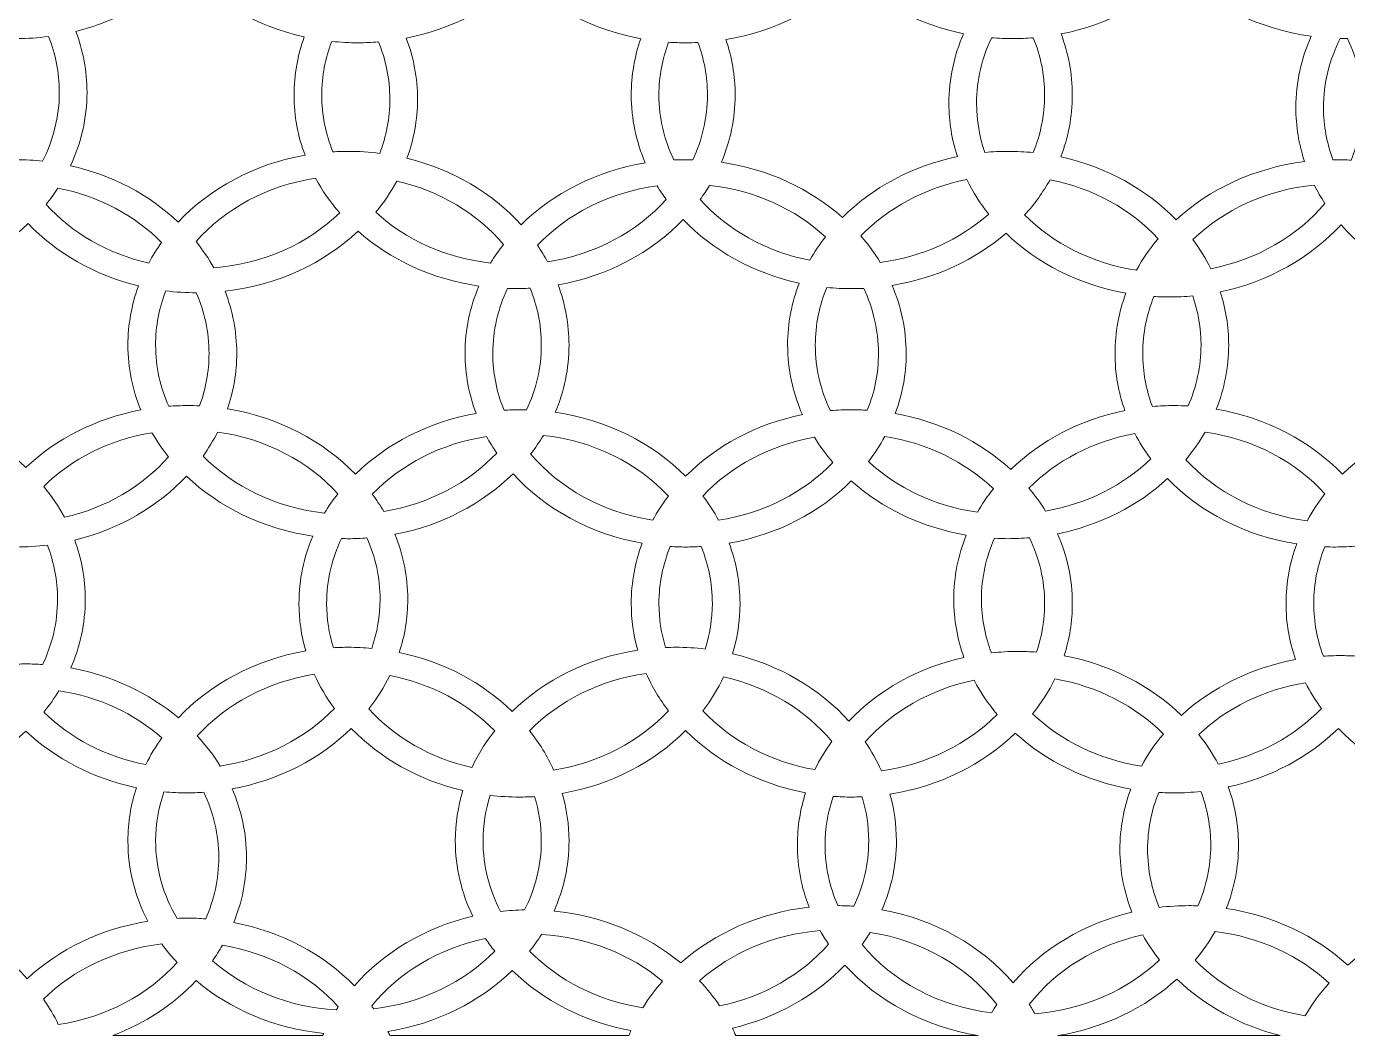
# Model space of a CAD drawing. Header units: millimetres. Extents: x -1200 to 1200, y -590 to 590.
# Drawn here: x -617 to 82, y -590 to -56 of the extents above; entities that cross this region are included whole.
import ezdxf

# ---------------------------------------------------------------- set-up
doc = ezdxf.new("R2010")
doc.units = ezdxf.units.MM
doc.header["$MEASUREMENT"] = 0
doc.layers.add('Layer 1', color=7, linetype='Continuous')

msp = doc.modelspace()

# ---------------------------------------------------------------- linework, layer by layer
at = {"layer": 'Layer 1', "color": 250, "lineweight": 20}
for points, knots in [([(-475.3158, -92.3153), (-475.3158, -81.6102), (-473.4277, -71.2805), (-469.9307, -61.5686), (-495.1711, -55.9564), (-517.1797, -43.0909), (-532.8924, -25.6671), (-547.799, -41.2946), (-567.8955, -52.9854), (-590.8183, -58.659), (-586.9826, -68.7877), (-584.9008, -79.609), (-584.9008, -90.8445), (-584.9008, -104.5916), (-588.018, -117.7173), (-593.6537, -129.714), (-571.4444, -134.6803), (-551.7469, -145.2626), (-536.6465, -159.624), (-519.8664, -141.7317), (-496.3331, -128.8901), (-469.5254, -124.1547), (-473.2786, -114.125), (-475.3158, -103.4237), (-475.3158, -92.3153)], [0, 0, 0, 0, 0.125, 0.125, 0.125, 0.25, 0.25, 0.25, 0.375, 0.375, 0.375, 0.5, 0.5, 0.5, 0.625, 0.625, 0.625, 0.75, 0.75, 0.75, 0.875, 0.875, 0.875, 1, 1, 1, 1]), ([(-69.3843, -60.0228), (-65.5225, -70.1826), (-63.4233, -81.0405), (-63.4233, -92.3153), (-63.4233, -103.7735), (-65.5921, -114.7992), (-69.575, -125.1011), (-45.4035, -130.3233), (-24.1527, -142.1874), (-8.4938, -158.3474), (9.2146, -142.0615), (32.9497, -130.867), (59.51, -127.5699), (56.482, -118.4742), (54.8521, -108.8657), (54.8521, -98.9307), (54.8521, -85.6398), (57.7596, -72.9241), (63.0466, -61.2537), (35.3381, -57.4575), (10.8049, -45.0533), (-6.8731, -27.2711), (-22.9586, -43.4523), (-44.72, -55.1811), (-69.3843, -60.0228)], [0, 0, 0, 0, 0.125, 0.125, 0.125, 0.25, 0.25, 0.25, 0.375, 0.375, 0.375, 0.5, 0.5, 0.5, 0.625, 0.625, 0.625, 0.75, 0.75, 0.75, 0.875, 0.875, 0.875, 1, 1, 1, 1]), ([(-296.869, -92.3153), (-296.869, -81.9677), (-295.1025, -71.9726), (-291.8267, -62.5454), (-316.5211, -58.0335), (-338.3961, -46.6346), (-354.7154, -30.7562), (-370.6658, -46.2736), (-391.9229, -57.5104), (-415.9321, -62.2228), (-412.0693, -72.3843), (-409.9721, -83.2435), (-409.9721, -94.5204), (-409.9721, -105.4317), (-411.9402, -115.95), (-415.5667, -125.8257), (-391.4284, -131.676), (-370.3871, -144.1903), (-355.1843, -160.9527), (-338.292, -144.317), (-315.3386, -132.5195), (-289.4207, -128.2846), (-294.2303, -117.0832), (-296.869, -104.9627), (-296.869, -92.3153)], [0, 0, 0, 0, 0.125, 0.125, 0.125, 0.25, 0.25, 0.25, 0.375, 0.375, 0.375, 0.5, 0.5, 0.5, 0.625, 0.625, 0.625, 0.75, 0.75, 0.75, 0.875, 0.875, 0.875, 1, 1, 1, 1]), ([(-185.0745, -157.1138), (-169.3318, -141.3797), (-148.2059, -129.8898), (-124.2657, -124.9048), (-127.1962, -115.9457), (-128.767, -106.4924), (-128.767, -96.7256), (-128.767, -83.7483), (-125.9891, -71.3227), (-120.9384, -59.879), (-144.0929, -55.1986), (-164.6508, -44.4375), (-180.3075, -29.6332), (-197.2674, -46.6222), (-220.496, -58.6783), (-246.7707, -62.9626), (-243.588, -72.2678), (-241.87, -82.12), (-241.87, -92.3153), (-241.87, -104.824), (-244.4517, -116.8187), (-249.1612, -127.9172), (-224.3052, -131.4989), (-202.0529, -142.0146), (-185.0745, -157.1138)], [0, 0, 0, 0, 0.125, 0.125, 0.125, 0.25, 0.25, 0.25, 0.375, 0.375, 0.375, 0.5, 0.5, 0.5, 0.625, 0.625, 0.625, 0.75, 0.75, 0.75, 0.875, 0.875, 0.875, 1, 1, 1, 1]), ([(-628.7599, -94.5204), (-628.7599, -83.2388), (-626.3583, -72.4368), (-621.9907, -62.4788), (-616.3084, -62.4617), (-610.7206, -62.0815), (-605.2536, -61.3698), (-601.5689, -70.6076), (-599.5587, -80.5255), (-599.5587, -90.8445), (-599.5587, -103.8145), (-602.7314, -116.1518), (-608.4212, -127.2986), (-612.8744, -126.828), (-617.4008, -126.5753), (-621.9907, -126.5617), (-626.3588, -116.6049), (-628.7599, -105.8016), (-628.7599, -94.5204)], [0, 0, 0, 0, 0.16666667, 0.16666667, 0.16666667, 0.33333333, 0.33333333, 0.33333333, 0.5, 0.5, 0.5, 0.66666667, 0.66666667, 0.66666667, 0.83333333, 0.83333333, 0.83333333, 1, 1, 1, 1]), ([(-84.1884, -122.8043), (-80.241, -113.2797), (-78.0812, -103.0128), (-78.0812, -92.3153), (-78.0812, -81.7006), (-80.2085, -71.5088), (-84.0973, -62.0465), (-87.6238, -62.3307), (-91.1932, -62.4788), (-94.8018, -62.4788), (-98.6161, -62.4788), (-102.3872, -62.3115), (-106.1093, -61.9944), (-111.2592, -72.6838), (-114.1091, -84.422), (-114.1091, -96.7256), (-114.1091, -105.7615), (-112.5673, -114.4886), (-109.7108, -122.7232), (-105.6599, -122.346), (-101.549, -122.151), (-97.388, -122.151), (-92.9262, -122.151), (-88.5214, -122.3724), (-84.1884, -122.8043)], [0, 0, 0, 0, 0.125, 0.125, 0.125, 0.25, 0.25, 0.25, 0.375, 0.375, 0.375, 0.5, 0.5, 0.5, 0.625, 0.625, 0.625, 0.75, 0.75, 0.75, 0.875, 0.875, 0.875, 1, 1, 1, 1]), ([(69.51, -98.9307), (69.51, -85.9517), (72.6827, -73.6025), (78.3806, -62.4493), (79.2707, -62.4672), (80.1635, -62.4788), (81.0588, -62.4788), (81.4546, -62.4788), (81.8479, -62.469), (82.2423, -62.4651), (87.25, -73.0277), (90.0208, -84.6021), (90.0208, -96.7256), (90.0208, -107.2745), (87.9216, -117.405), (84.0783, -126.8177), (81.371, -126.6509), (78.6407, -126.5612), (75.8864, -126.5612), (75.423, -126.5612), (74.9601, -126.5638), (74.4982, -126.5685), (71.265, -117.8564), (69.51, -108.5691), (69.51, -98.9307)], [0, 0, 0, 0, 0.125, 0.125, 0.125, 0.25, 0.25, 0.25, 0.375, 0.375, 0.375, 0.5, 0.5, 0.5, 0.625, 0.625, 0.625, 0.75, 0.75, 0.75, 0.875, 0.875, 0.875, 1, 1, 1, 1]), ([(-460.6578, -92.3153), (-460.6578, -82.4059), (-458.8068, -72.8656), (-455.3974, -63.9423), (-450.7906, -64.4309), (-446.1031, -64.6839), (-441.3505, -64.6839), (-437.743, -64.6839), (-434.175, -64.5328), (-430.65, -64.2478), (-426.7592, -73.7117), (-424.63, -83.9036), (-424.63, -94.5204), (-424.63, -104.5373), (-426.5205, -114.1779), (-430.0015, -123.1849), (-435.4006, -122.5064), (-440.9157, -122.151), (-446.5229, -122.151), (-449.2767, -122.151), (-452.0091, -122.2363), (-454.7163, -122.4023), (-458.5586, -112.9909), (-460.6578, -102.8626), (-460.6578, -92.3153)], [0, 0, 0, 0, 0.125, 0.125, 0.125, 0.25, 0.25, 0.25, 0.375, 0.375, 0.375, 0.5, 0.5, 0.5, 0.625, 0.625, 0.625, 0.75, 0.75, 0.75, 0.875, 0.875, 0.875, 1, 1, 1, 1]), ([(-282.2112, -92.3153), (-282.2112, -82.5663), (-280.4161, -73.1754), (-277.1118, -64.3775), (-274.1293, -64.5798), (-271.1157, -64.6839), (-268.0761, -64.6839), (-265.8939, -64.6839), (-263.7265, -64.6271), (-261.5732, -64.5218), (-258.3029, -73.2782), (-256.5279, -82.6197), (-256.5279, -92.3153), (-256.5279, -104.4563), (-259.3082, -116.0434), (-264.33, -126.6192), (-265.5746, -126.5843), (-266.8221, -126.5612), (-268.0761, -126.5612), (-270.1864, -126.5612), (-272.2847, -126.6107), (-274.3685, -126.7089), (-279.4168, -116.1091), (-282.2112, -104.4904), (-282.2112, -92.3153)], [0, 0, 0, 0, 0.125, 0.125, 0.125, 0.25, 0.25, 0.25, 0.375, 0.375, 0.375, 0.5, 0.5, 0.5, 0.625, 0.625, 0.625, 0.75, 0.75, 0.75, 0.875, 0.875, 0.875, 1, 1, 1, 1]), ([(-451.1334, -154.6373), (-456.0995, -148.9709), (-460.4102, -142.8402), (-463.9581, -136.3324), (-489.5328, -140.2246), (-511.8942, -152.5218), (-527.2001, -169.8465), (-523.6376, -174.2453), (-520.4608, -178.8987), (-517.7126, -183.7703), (-491.4199, -181.7404), (-467.9366, -170.8949), (-451.1334, -154.6373)], [0, 0, 0, 0, 0.25, 0.25, 0.25, 0.5, 0.5, 0.5, 0.75, 0.75, 0.75, 1, 1, 1, 1]), ([(-371.2659, -181.225), (-395.0054, -178.6248), (-416.2549, -168.8178), (-432.0758, -154.3924), (-427.8167, -149.2239), (-424.092, -143.6953), (-420.9753, -137.8693), (-398.0589, -143.0869), (-378.2308, -155.1502), (-364.5016, -171.4048), (-366.9567, -174.5576), (-369.2166, -177.835), (-371.2659, -181.225)], [0, 0, 0, 0, 0.25, 0.25, 0.25, 0.5, 0.5, 0.5, 0.75, 0.75, 0.75, 1, 1, 1, 1]), ([(-175.3598, -166.9135), (-171.5157, -171.3212), (-168.0667, -176.0084), (-165.0662, -180.9345), (-142.8098, -178.0193), (-122.86, -168.7568), (-107.6992, -155.323), (-112.2315, -149.6429), (-116.1269, -143.5455), (-119.2895, -137.1081), (-141.5502, -141.4095), (-161.1253, -152.122), (-175.3598, -166.9135)], [0, 0, 0, 0, 0.25, 0.25, 0.25, 0.5, 0.5, 0.5, 0.75, 0.75, 0.75, 1, 1, 1, 1]), ([(-75.2388, -137.1517), (-78.9504, -143.8063), (-83.4597, -150.0602), (-88.6571, -155.8154), (-73.5813, -170.8566), (-52.8739, -181.4516), (-29.4786, -185.0119), (-26.272, -179.1275), (-22.4402, -173.5536), (-18.066, -168.3506), (-32.347, -152.8704), (-52.3675, -141.625), (-75.2388, -137.1517)], [0, 0, 0, 0, 0.25, 0.25, 0.25, 0.5, 0.5, 0.5, 0.75, 0.75, 0.75, 1, 1, 1, 1]), ([(-552.2472, -181.2703), (-573.9946, -176.3185), (-592.9626, -165.1995), (-606.5736, -150.1861), (-604.3152, -147.4092), (-602.208, -144.532), (-600.2684, -141.5598), (-578.613, -145.7878), (-559.5144, -156.0871), (-545.4159, -170.3018), (-547.9361, -173.8216), (-550.2205, -177.483), (-552.2472, -181.2703)], [0, 0, 0, 0, 0.25, 0.25, 0.25, 0.5, 0.5, 0.5, 0.75, 0.75, 0.75, 1, 1, 1, 1]), ([(-278.3609, -147.5795), (-280.0673, -145.2528), (-281.6646, -142.8603), (-283.1559, -140.4103), (-308.4994, -143.7294), (-330.8497, -155.2782), (-346.548, -171.8448), (-344.5973, -174.678), (-342.7998, -177.5991), (-341.1629, -180.6008), (-315.831, -176.7466), (-293.6533, -164.6435), (-278.3609, -147.5795)], [0, 0, 0, 0, 0.25, 0.25, 0.25, 0.5, 0.5, 0.5, 0.75, 0.75, 0.75, 1, 1, 1, 1]), ([(-202.2966, -179.7773), (-199.8951, -175.472), (-197.1622, -171.3335), (-194.1231, -167.3901), (-209.9927, -152.724), (-231.4302, -142.7455), (-255.41, -140.1196), (-256.9528, -142.6726), (-258.6162, -145.161), (-260.3922, -147.5807), (-246.0571, -163.5798), (-225.6634, -175.21), (-202.2966, -179.7773)], [0, 0, 0, 0, 0.25, 0.25, 0.25, 0.5, 0.5, 0.5, 0.75, 0.75, 0.75, 1, 1, 1, 1]), ([(70.2166, -149.6519), (68.1754, -146.5242), (66.3213, -143.2912), (64.6574, -139.9699), (39.3225, -142.4221), (16.7294, -153.0705), (0.4137, -168.814), (4.0377, -173.6863), (7.2054, -178.8428), (9.8556, -184.2374), (34.4479, -179.4858), (55.7609, -166.9075), (70.2166, -149.6519)], [0, 0, 0, 0, 0.25, 0.25, 0.25, 0.5, 0.5, 0.5, 0.75, 0.75, 0.75, 1, 1, 1, 1]), ([(-557.6583, -193.3136), (-580.7408, -187.7184), (-600.99, -176.0301), (-616.0101, -160.3608), (-632.5111, -176.0084), (-654.4791, -187.1525), (-679.2045, -191.4045), (-675.6415, -201.2021), (-673.7103, -211.6304), (-673.7103, -222.4422), (-673.7103, -235.0854), (-676.3446, -247.2046), (-681.1521, -258.4013), (-656.1491, -262.4983), (-633.9093, -273.6319), (-617.2131, -289.3583), (-601.2341, -274.3056), (-580.1768, -263.4588), (-556.4793, -258.9628), (-560.856, -248.2197), (-563.246, -236.6594), (-563.246, -224.6225), (-563.246, -213.7113), (-561.2859, -203.1883), (-557.6583, -193.3136)], [0, 0, 0, 0, 0.125, 0.125, 0.125, 0.25, 0.25, 0.25, 0.375, 0.375, 0.375, 0.5, 0.5, 0.5, 0.625, 0.625, 0.625, 0.75, 0.75, 0.75, 0.875, 0.875, 0.875, 1, 1, 1, 1]), ([(-206.2824, -261.4679), (-211.3342, -250.025), (-214.1111, -237.6003), (-214.1111, -224.6225), (-214.1111, -213.1643), (-211.9483, -202.1353), (-207.9649, -191.8337), (-232.3055, -186.5744), (-253.6835, -174.5802), (-269.3728, -158.2475), (-286.0879, -175.6469), (-309.2574, -188.1241), (-335.5897, -192.7767), (-331.8346, -202.8073), (-329.8004, -213.5133), (-329.8004, -224.6225), (-329.8004, -237.1317), (-332.3825, -249.1268), (-337.0924, -260.2246), (-309.7559, -264.1637), (-285.5679, -276.492), (-268.0817, -294.0779), (-252.1512, -278.0519), (-230.6536, -266.3944), (-206.2824, -261.4679)], [0, 0, 0, 0, 0.125, 0.125, 0.125, 0.25, 0.25, 0.25, 0.375, 0.375, 0.375, 0.5, 0.5, 0.5, 0.625, 0.625, 0.625, 0.75, 0.75, 0.75, 0.875, 0.875, 0.875, 1, 1, 1, 1]), ([(-377.5126, -193.4279), (-402.2896, -189.8569), (-424.4813, -179.3979), (-441.4396, -164.376), (-459.5725, -181.4205), (-484.2227, -193.0579), (-511.8421, -196.1612), (-507.8372, -206.4866), (-505.6609, -217.5438), (-505.6609, -229.0328), (-505.6609, -239.2277), (-507.3754, -249.0807), (-510.558, -258.3855), (-483.6302, -262.7774), (-459.9032, -275.3305), (-442.8443, -292.9928), (-426.3399, -276.8521), (-404.1091, -265.3085), (-379.0079, -260.8739), (-382.762, -250.8442), (-384.7992, -240.1416), (-384.7992, -229.0328), (-384.7992, -216.524), (-382.2231, -204.526), (-377.5126, -193.4279)], [0, 0, 0, 0, 0.125, 0.125, 0.125, 0.25, 0.25, 0.25, 0.375, 0.375, 0.375, 0.5, 0.5, 0.5, 0.625, 0.625, 0.625, 0.75, 0.75, 0.75, 0.875, 0.875, 0.875, 1, 1, 1, 1]), ([(-98.514, -165.4282), (-114.7462, -179.3997), (-135.5827, -189.2634), (-158.8003, -193.0566), (-153.9898, -204.258), (-151.3536, -216.3841), (-151.3536, -229.0328), (-151.3536, -240.1425), (-153.3943, -250.8446), (-157.1479, -260.8761), (-133.3718, -265.0755), (-112.1735, -275.6544), (-95.9763, -290.4749), (-80.2085, -275.1773), (-59.2753, -264.0558), (-35.6343, -259.2691), (-39.0152, -249.7054), (-40.8367, -239.5511), (-40.8367, -229.0328), (-40.8367, -217.9227), (-38.7985, -207.218), (-35.0448, -197.1865), (-59.9603, -192.7853), (-82.049, -181.3808), (-98.514, -165.4282)], [0, 0, 0, 0, 0.125, 0.125, 0.125, 0.25, 0.25, 0.25, 0.375, 0.375, 0.375, 0.5, 0.5, 0.5, 0.625, 0.625, 0.625, 0.75, 0.75, 0.75, 0.875, 0.875, 0.875, 1, 1, 1, 1]), ([(138.8992, -228.9713), (138.8992, -218.3827), (140.7437, -208.1597), (144.1666, -198.5391), (117.7522, -192.9214), (94.7994, -179.377), (78.7779, -160.9582), (62.7598, -178.3705), (40.4014, -191.1169), (14.8308, -196.4411), (17.7608, -205.3999), (19.3347, -214.8557), (19.3347, -224.6225), (19.3347, -236.4998), (17.0092, -247.9133), (12.7411, -258.5357), (39.301, -263.056), (62.6948, -275.5243), (79.566, -292.9916), (96.3402, -276.5871), (119.0284, -264.9322), (144.6344, -260.6618), (140.9168, -250.6753), (138.8992, -240.0247), (138.8992, -228.9713)], [0, 0, 0, 0, 0.125, 0.125, 0.125, 0.25, 0.25, 0.25, 0.375, 0.375, 0.375, 0.5, 0.5, 0.5, 0.625, 0.625, 0.625, 0.75, 0.75, 0.75, 0.875, 0.875, 0.875, 1, 1, 1, 1]), ([(-350.4003, -194.5283), (-353.1075, -194.6956), (-355.8383, -194.786), (-358.5927, -194.786), (-359.8478, -194.786), (-361.0973, -194.7621), (-362.3428, -194.7267), (-367.3656, -205.3017), (-370.1414, -216.8914), (-370.1414, -229.0328), (-370.1414, -239.5797), (-368.0426, -249.7079), (-364.2004, -259.119), (-361.4931, -258.9525), (-358.7603, -258.8685), (-356.0065, -258.8685), (-354.7524, -258.8685), (-353.5049, -258.8915), (-352.2602, -258.9266), (-347.2386, -248.3515), (-344.4582, -236.764), (-344.4582, -224.6225), (-344.4582, -214.0744), (-346.556, -203.9411), (-350.4003, -194.5283)], [0, 0, 0, 0, 0.125, 0.125, 0.125, 0.25, 0.25, 0.25, 0.375, 0.375, 0.375, 0.5, 0.5, 0.5, 0.625, 0.625, 0.625, 0.75, 0.75, 0.75, 0.875, 0.875, 0.875, 1, 1, 1, 1]), ([(-173.8546, -194.6345), (-175.9379, -194.7331), (-178.0351, -194.786), (-180.1459, -194.786), (-184.6097, -194.786), (-189.0164, -194.5641), (-193.352, -194.1315), (-197.2994, -203.6556), (-199.4532, -213.9255), (-199.4532, -224.6225), (-199.4532, -236.9252), (-196.6003, -248.6583), (-191.4514, -259.3464), (-187.7307, -259.0298), (-183.9581, -258.8685), (-180.1459, -258.8685), (-177.3925, -258.8685), (-174.6632, -258.9577), (-171.957, -259.1246), (-168.1137, -249.7114), (-166.0115, -239.5818), (-166.0115, -229.0328), (-166.0115, -216.8568), (-168.8058, -205.2348), (-173.8546, -194.6345)], [0, 0, 0, 0, 0.125, 0.125, 0.125, 0.25, 0.25, 0.25, 0.375, 0.375, 0.375, 0.5, 0.5, 0.5, 0.625, 0.625, 0.625, 0.75, 0.75, 0.75, 0.875, 0.875, 0.875, 1, 1, 1, 1]), ([(-527.0874, -196.9868), (-532.5591, -196.9702), (-537.9447, -196.6191), (-543.2176, -195.956), (-546.6996, -204.9625), (-548.5882, -214.6056), (-548.5882, -224.6225), (-548.5882, -236.039), (-546.1316, -246.9665), (-541.6633, -257.0231), (-538.4325, -256.7854), (-535.1654, -256.6634), (-531.867, -256.6634), (-529.6837, -256.6634), (-527.5153, -256.7201), (-525.3611, -256.8255), (-522.0912, -248.069), (-520.3188, -238.7276), (-520.3188, -229.0328), (-520.3188, -217.7512), (-522.7183, -206.9449), (-527.0874, -196.9868)], [0, 0, 0, 0, 0.14285714, 0.14285714, 0.14285714, 0.28571429, 0.28571429, 0.28571429, 0.42857143, 0.42857143, 0.42857143, 0.57142857, 0.57142857, 0.57142857, 0.71428571, 0.71428571, 0.71428571, 0.85714286, 0.85714286, 0.85714286, 1, 1, 1, 1]), ([(-21.0105, -257.166), (-17.2087, -256.8358), (-13.3549, -256.6634), (-9.4577, -256.6634), (-7.0136, -256.6634), (-4.5901, -256.7376), (-2.1826, -256.8686), (2.2447, -246.8551), (4.6767, -235.981), (4.6767, -224.6225), (4.6767, -215.5866), (3.1329, -206.8574), (0.2765, -198.6228), (-3.7734, -199), (-7.8829, -199.1963), (-12.0438, -199.1963), (-14.7977, -199.1963), (-17.5295, -199.1079), (-20.2368, -198.9411), (-24.0796, -208.3538), (-26.1789, -218.4847), (-26.1789, -229.0328), (-26.1789, -238.8538), (-24.3628, -248.3122), (-21.0105, -257.166)], [0, 0, 0, 0, 0.125, 0.125, 0.125, 0.25, 0.25, 0.25, 0.375, 0.375, 0.375, 0.5, 0.5, 0.5, 0.625, 0.625, 0.625, 0.75, 0.75, 0.75, 0.875, 0.875, 0.875, 1, 1, 1, 1]), ([(-541.7153, -283.808), (-544.9951, -279.7591), (-547.9461, -275.4918), (-550.5383, -271.0393), (-573.0923, -274.7255), (-593.0782, -284.96), (-607.8271, -299.3966), (-603.6146, -304.5262), (-599.9256, -310.0083), (-596.8364, -315.783), (-574.6611, -310.7341), (-555.3779, -299.2724), (-541.7153, -283.808)], [0, 0, 0, 0, 0.25, 0.25, 0.25, 0.5, 0.5, 0.5, 0.75, 0.75, 0.75, 1, 1, 1, 1]), ([(-459.1926, -313.5349), (-457.0589, -310.0048), (-454.6974, -306.596), (-452.1252, -303.3238), (-467.6668, -286.2516), (-490.1467, -274.2451), (-515.7579, -270.6541), (-518.0023, -275.06), (-520.5931, -279.3022), (-523.4969, -283.3553), (-507.3813, -299.6065), (-484.7262, -310.7384), (-459.1926, -313.5349)], [0, 0, 0, 0, 0.25, 0.25, 0.25, 0.5, 0.5, 0.5, 0.75, 0.75, 0.75, 1, 1, 1, 1]), ([(-285.5104, -317.3179), (-311.8481, -313.31), (-334.7796, -300.3886), (-350.1045, -282.2437), (-347.6499, -279.0926), (-345.3895, -275.8161), (-343.3408, -272.427), (-316.8174, -275.3314), (-293.4026, -287.2312), (-277.1939, -304.5193), (-280.2994, -308.5904), (-283.0828, -312.8662), (-285.5104, -317.3179)], [0, 0, 0, 0, 0.25, 0.25, 0.25, 0.5, 0.5, 0.5, 0.75, 0.75, 0.75, 1, 1, 1, 1]), ([(-86.4217, -300.3929), (-83.165, -304.2394), (-80.2064, -308.2913), (-77.5788, -312.5227), (-55.7413, -308.7256), (-36.3699, -298.7817), (-21.9202, -284.841), (-25.0914, -280.5771), (-27.9123, -276.0943), (-30.3443, -271.4259), (-52.5026, -275.4982), (-72.0586, -285.9124), (-86.4217, -300.3929)], [0, 0, 0, 0, 0.25, 0.25, 0.25, 0.5, 0.5, 0.5, 0.75, 0.75, 0.75, 1, 1, 1, 1]), ([(60.8558, -317.6605), (63.564, -312.6448), (66.7242, -307.8518), (70.2871, -303.32), (54.7801, -286.2879), (32.3647, -274.3005), (6.827, -270.6797), (3.8655, -275.8148), (0.4277, -280.7051), (-3.4381, -285.3022), (12.3087, -302.3688), (35.0283, -314.2884), (60.8558, -317.6605)], [0, 0, 0, 0, 0.25, 0.25, 0.25, 0.5, 0.5, 0.5, 0.75, 0.75, 0.75, 1, 1, 1, 1]), ([(-368.0591, -281.8051), (-370.0078, -278.974), (-371.8043, -276.0546), (-373.4397, -273.0546), (-397.505, -276.7155), (-418.7249, -287.8176), (-433.8988, -303.5499), (-431.7144, -306.5035), (-429.6962, -309.562), (-427.8611, -312.7135), (-403.9984, -308.8157), (-383.0123, -297.5853), (-368.0591, -281.8051)], [0, 0, 0, 0, 0.25, 0.25, 0.25, 0.5, 0.5, 0.5, 0.75, 0.75, 0.75, 1, 1, 1, 1]), ([(-190.1108, -286.7427), (-193.7669, -282.5492), (-197.0622, -278.1006), (-199.9566, -273.4365), (-223.5305, -277.5352), (-244.229, -288.7989), (-258.9665, -304.5193), (-255.8593, -308.5904), (-253.0761, -312.8662), (-250.648, -317.3183), (-226.5426, -313.6505), (-205.2902, -302.5152), (-190.1108, -286.7427)], [0, 0, 0, 0, 0.25, 0.25, 0.25, 0.5, 0.5, 0.5, 0.75, 0.75, 0.75, 1, 1, 1, 1]), ([(-162.7146, -273.0524), (-165.2228, -277.6539), (-168.1142, -282.065), (-171.347, -286.258), (-156.2807, -300.1816), (-136.1923, -309.8816), (-113.6773, -313.0749), (-111.1792, -308.7427), (-108.3407, -304.5859), (-105.1931, -300.631), (-120.1126, -286.4479), (-140.1656, -276.4834), (-162.7146, -273.0524)], [0, 0, 0, 0, 0.25, 0.25, 0.25, 0.5, 0.5, 0.5, 0.75, 0.75, 0.75, 1, 1, 1, 1]), ([(-291.0826, -329.4938), (-318.5463, -324.6416), (-342.5716, -311.2794), (-359.4214, -292.6984), (-375.5995, -308.6301), (-397.3358, -320.1246), (-421.9147, -324.7866), (-417.5369, -335.5323), (-415.1444, -347.0959), (-415.1444, -359.1349), (-415.1444, -368.9022), (-416.7213, -378.3542), (-419.6517, -387.3134), (-396.2369, -392.1883), (-375.5159, -403.2847), (-359.8898, -418.4898), (-342.7853, -401.8442), (-319.5721, -390.1219), (-293.4081, -386.0948), (-295.6644, -378.1626), (-296.869, -369.8717), (-296.869, -361.34), (-296.869, -350.2308), (-294.8368, -339.5244), (-291.0826, -329.4938)], [0, 0, 0, 0, 0.125, 0.125, 0.125, 0.25, 0.25, 0.25, 0.375, 0.375, 0.375, 0.5, 0.5, 0.5, 0.625, 0.625, 0.625, 0.75, 0.75, 0.75, 0.875, 0.875, 0.875, 1, 1, 1, 1]), ([(-472.7296, -361.34), (-472.7296, -348.8334), (-470.1524, -336.838), (-465.4434, -325.7416), (-491.6575, -321.9624), (-514.9772, -310.4686), (-532.2669, -294.0216), (-547.3652, -310.1196), (-567.9285, -322.1318), (-591.4273, -327.8271), (-587.8008, -337.7033), (-585.8327, -348.2237), (-585.8327, -359.1349), (-585.8327, -371.9394), (-588.5404, -384.2037), (-593.4645, -395.5212), (-571.6631, -399.5034), (-552.0611, -408.8534), (-536.5385, -421.9156), (-519.6877, -404.0028), (-496.0577, -391.1719), (-469.1555, -386.5006), (-471.4866, -378.4451), (-472.7296, -370.0167), (-472.7296, -361.34)], [0, 0, 0, 0, 0.125, 0.125, 0.125, 0.25, 0.25, 0.25, 0.375, 0.375, 0.375, 0.5, 0.5, 0.5, 0.625, 0.625, 0.625, 0.75, 0.75, 0.75, 0.875, 0.875, 0.875, 1, 1, 1, 1]), ([(-181.7122, -423.5839), (-166.161, -407.2802), (-144.9597, -395.2579), (-120.7943, -389.885), (-124.2907, -380.1706), (-126.1807, -369.8414), (-126.1807, -359.1349), (-126.1807, -347.2577), (-123.8533, -335.843), (-119.5862, -325.2201), (-143.1177, -321.2152), (-164.1688, -310.9722), (-180.3956, -296.5411), (-196.9816, -313.1179), (-219.5427, -324.9829), (-245.0742, -329.4942), (-241.3186, -339.5244), (-239.2838, -350.2304), (-239.2838, -361.34), (-239.2838, -370.5548), (-240.685, -379.4897), (-243.3042, -387.994), (-218.6349, -393.7619), (-197.1398, -406.4746), (-181.7122, -423.5839)], [0, 0, 0, 0, 0.125, 0.125, 0.125, 0.25, 0.25, 0.25, 0.375, 0.375, 0.375, 0.5, 0.5, 0.5, 0.625, 0.625, 0.625, 0.75, 0.75, 0.75, 0.875, 0.875, 0.875, 1, 1, 1, 1]), ([(-71.253, -324.4918), (-66.2012, -335.936), (-63.4233, -348.362), (-63.4233, -361.34), (-63.4233, -370.9311), (-64.9425, -380.2201), (-67.772, -389.035), (-43.4259, -393.6211), (-21.8567, -404.9078), (-5.7061, -420.5758), (10.3205, -405.9088), (31.2486, -395.3987), (54.7226, -391.1101), (51.4478, -381.6815), (49.6797, -371.6876), (49.6797, -361.34), (49.6797, -350.3806), (51.663, -339.8149), (55.3205, -329.9022), (28.1541, -325.6314), (4.1964, -313.0616), (-13.0117, -295.3059), (-28.5213, -309.5671), (-48.6523, -319.9228), (-71.253, -324.4918)], [0, 0, 0, 0, 0.125, 0.125, 0.125, 0.25, 0.25, 0.25, 0.375, 0.375, 0.375, 0.5, 0.5, 0.5, 0.625, 0.625, 0.625, 0.75, 0.75, 0.75, 0.875, 0.875, 0.875, 1, 1, 1, 1]), ([(-458.0717, -361.34), (-458.0717, -349.2004), (-455.2943, -337.6124), (-450.2726, -327.0382), (-449.0275, -327.0733), (-447.7775, -327.0933), (-446.5229, -327.0933), (-443.2256, -327.0933), (-439.9618, -326.9657), (-436.7332, -326.7272), (-432.2634, -336.7855), (-429.8022, -347.716), (-429.8022, -359.1349), (-429.8022, -368.1705), (-431.3426, -376.8992), (-434.199, -385.133), (-438.2499, -384.7558), (-442.3609, -384.5604), (-446.5229, -384.5604), (-449.2052, -384.5604), (-451.8675, -384.6415), (-454.5056, -384.7993), (-456.8262, -377.3165), (-458.0717, -369.4531), (-458.0717, -361.34)], [0, 0, 0, 0, 0.125, 0.125, 0.125, 0.25, 0.25, 0.25, 0.375, 0.375, 0.375, 0.5, 0.5, 0.5, 0.625, 0.625, 0.625, 0.75, 0.75, 0.75, 0.875, 0.875, 0.875, 1, 1, 1, 1]), ([(-82.4058, -387.1261), (-79.5964, -378.9542), (-78.0812, -370.2984), (-78.0812, -361.34), (-78.0812, -349.0374), (-80.9346, -337.3009), (-86.0834, -326.612), (-89.8045, -326.9294), (-93.5747, -327.0933), (-97.388, -327.0933), (-99.832, -327.0933), (-102.2581, -327.019), (-104.6651, -326.8868), (-109.0903, -336.9007), (-111.5229, -347.7765), (-111.5229, -359.1349), (-111.5229, -369.0456), (-109.6714, -378.5868), (-106.261, -387.5109), (-101.6551, -387.0211), (-96.9681, -386.7655), (-92.2156, -386.7655), (-88.9118, -386.7655), (-85.6411, -386.8875), (-82.4058, -387.1261)], [0, 0, 0, 0, 0.125, 0.125, 0.125, 0.25, 0.25, 0.25, 0.375, 0.375, 0.375, 0.5, 0.5, 0.5, 0.625, 0.625, 0.625, 0.75, 0.75, 0.75, 0.875, 0.875, 0.875, 1, 1, 1, 1]), ([(-633.9323, -359.1349), (-633.9323, -349.4414), (-632.1578, -340.1004), (-628.889, -331.3452), (-626.7356, -331.4502), (-624.5659, -331.5035), (-622.3835, -331.5035), (-616.7762, -331.5035), (-611.2611, -331.1468), (-605.8621, -330.468), (-602.3811, -339.4749), (-600.4905, -349.118), (-600.4905, -359.1349), (-600.4905, -371.3647), (-603.3099, -383.0337), (-608.4011, -393.6719), (-611.3101, -393.4795), (-614.2476, -393.3809), (-617.2111, -393.3809), (-620.1746, -393.3809), (-623.1131, -393.4798), (-626.0226, -393.6723), (-631.1139, -383.0342), (-633.9323, -371.3647), (-633.9323, -359.1349)], [0, 0, 0, 0, 0.125, 0.125, 0.125, 0.25, 0.25, 0.25, 0.375, 0.375, 0.375, 0.5, 0.5, 0.5, 0.625, 0.625, 0.625, 0.75, 0.75, 0.75, 0.875, 0.875, 0.875, 1, 1, 1, 1]), ([(-259.8843, -331.2458), (-262.5915, -331.4131), (-265.3218, -331.5035), (-268.0761, -331.5035), (-270.8306, -331.5035), (-273.5629, -331.4131), (-276.2706, -331.2458), (-280.1148, -340.6581), (-282.2112, -350.7915), (-282.2112, -361.34), (-282.2112, -369.4074), (-280.9801, -377.2278), (-278.6847, -384.6722), (-276.8826, -384.5993), (-275.0701, -384.5604), (-273.2485, -384.5604), (-267.9831, -384.5604), (-262.7992, -384.8723), (-257.7164, -385.4718), (-255.2598, -377.7889), (-253.9417, -369.6959), (-253.9417, -361.34), (-253.9417, -350.7919), (-256.04, -340.6581), (-259.8843, -331.2458)], [0, 0, 0, 0, 0.125, 0.125, 0.125, 0.25, 0.25, 0.25, 0.375, 0.375, 0.375, 0.5, 0.5, 0.5, 0.625, 0.625, 0.625, 0.75, 0.75, 0.75, 0.875, 0.875, 0.875, 1, 1, 1, 1]), ([(64.3377, -361.34), (64.3377, -350.8414), (66.4169, -340.7558), (70.2261, -331.3814), (72.1011, -331.4608), (73.9893, -331.5035), (75.8864, -331.5035), (79.7827, -331.5035), (83.6334, -331.3311), (87.4331, -331.0005), (90.7849, -339.8551), (92.607, -349.3139), (92.607, -359.1349), (92.607, -369.6831), (90.5102, -379.8148), (86.6675, -389.2271), (83.9592, -389.0602), (81.2279, -388.9707), (78.4726, -388.9707), (75.433, -388.9707), (72.418, -389.073), (69.436, -389.2753), (66.1317, -380.4774), (64.3377, -371.0881), (64.3377, -361.34)], [0, 0, 0, 0, 0.125, 0.125, 0.125, 0.25, 0.25, 0.25, 0.375, 0.375, 0.375, 0.5, 0.5, 0.5, 0.625, 0.625, 0.625, 0.75, 0.75, 0.75, 0.875, 0.875, 0.875, 1, 1, 1, 1]), ([(-277.1934, -418.1586), (-281.8673, -412.0314), (-285.8116, -405.4408), (-288.9102, -398.4836), (-313.4405, -401.8238), (-335.1288, -412.881), (-350.641, -428.7226), (-345.5391, -435.1634), (-341.254, -442.1372), (-337.9242, -449.5287), (-313.6362, -445.6898), (-292.2891, -434.2601), (-277.1934, -418.1586)], [0, 0, 0, 0, 0.25, 0.25, 0.25, 0.5, 0.5, 0.5, 0.75, 0.75, 0.75, 1, 1, 1, 1]), ([(-453.9803, -416.9255), (-458.1743, -411.2569), (-461.7483, -405.2044), (-464.6148, -398.8434), (-489.5348, -402.7842), (-511.3611, -414.7127), (-526.5119, -431.4828), (-521.9402, -436.4358), (-517.8807, -441.7681), (-514.4097, -447.4162), (-490.357, -443.7509), (-469.148, -432.649), (-453.9803, -416.9255)], [0, 0, 0, 0, 0.25, 0.25, 0.25, 0.5, 0.5, 0.5, 0.75, 0.75, 0.75, 1, 1, 1, 1]), ([(-381.2212, -448.165), (-377.988, -441.2787), (-373.9215, -434.767), (-369.1365, -428.7238), (-383.3196, -414.2421), (-402.6644, -403.76), (-424.6244, -399.5171), (-427.679, -405.7344), (-431.4177, -411.6355), (-435.7538, -417.1491), (-422.0823, -432.1681), (-403.0397, -443.2658), (-381.2212, -448.165)], [0, 0, 0, 0, 0.25, 0.25, 0.25, 0.5, 0.5, 0.5, 0.75, 0.75, 0.75, 1, 1, 1, 1]), ([(-199.6804, -449.2881), (-197.1598, -444.0923), (-194.1653, -439.1129), (-190.7408, -434.3953), (-204.5495, -417.7678), (-224.704, -405.4425), (-248.0342, -400.2049), (-251.0048, -406.5297), (-254.6783, -412.5392), (-258.9669, -418.1582), (-244.1725, -433.9401), (-223.3689, -445.2294), (-199.6804, -449.2881)], [0, 0, 0, 0, 0.25, 0.25, 0.25, 0.5, 0.5, 0.5, 0.75, 0.75, 0.75, 1, 1, 1, 1]), ([(-173.0319, -434.613), (-169.725, -439.4606), (-166.8597, -444.5659), (-164.4896, -449.8849), (-140.1842, -446.576), (-118.666, -435.6908), (-103.1839, -420.0813), (-107.9424, -414.4605), (-112.0619, -408.4003), (-115.4467, -401.9829), (-138.6718, -406.7596), (-158.8889, -418.5311), (-173.0319, -434.613)], [0, 0, 0, 0, 0.25, 0.25, 0.25, 0.5, 0.5, 0.5, 0.75, 0.75, 0.75, 1, 1, 1, 1]), ([(-72.6841, -401.2844), (-75.8678, -407.8468), (-79.8126, -414.0611), (-84.417, -419.8423), (-69.4974, -434.025), (-49.442, -443.9903), (-26.8929, -447.4217), (-23.6312, -441.437), (-19.7253, -435.7702), (-15.2566, -430.4916), (-29.911, -415.7175), (-49.9709, -405.1754), (-72.6841, -401.2844)], [0, 0, 0, 0, 0.25, 0.25, 0.25, 0.5, 0.5, 0.5, 0.75, 0.75, 0.75, 1, 1, 1, 1]), ([(68.4276, -416.9238), (65.2308, -412.6006), (62.393, -408.0573), (59.956, -403.3214), (37.8472, -406.9039), (18.1971, -416.7775), (3.5173, -430.7352), (7.434, -435.6558), (10.8719, -440.8913), (13.7704, -446.3861), (35.4402, -441.9294), (54.4858, -431.3787), (68.4276, -416.9238)], [0, 0, 0, 0, 0.25, 0.25, 0.25, 0.5, 0.5, 0.5, 0.75, 0.75, 0.75, 1, 1, 1, 1]), ([(-553.7716, -446.6528), (-551.3405, -441.7032), (-548.4755, -436.9551), (-545.2233, -432.4407), (-559.7816, -419.7019), (-578.6746, -410.7812), (-599.7519, -407.5691), (-602.1664, -411.4976), (-604.8657, -415.2725), (-607.8237, -418.8738), (-593.7833, -432.6148), (-574.999, -442.5494), (-553.7716, -446.6528)], [0, 0, 0, 0, 0.25, 0.25, 0.25, 0.5, 0.5, 0.5, 0.75, 0.75, 0.75, 1, 1, 1, 1]), ([(-616.5196, -559.9341), (-599.7729, -544.4308), (-577.5877, -533.4974), (-552.6956, -529.5339), (-559.4668, -516.5758), (-563.246, -502.1802), (-563.246, -487.032), (-563.246, -477.2659), (-561.6752, -467.811), (-558.7458, -458.8523), (-581.5185, -454.1088), (-601.7441, -443.4808), (-617.2116, -428.9103), (-634.8115, -445.4871), (-658.5711, -456.9624), (-685.2321, -460.4715), (-681.1531, -470.8836), (-678.9353, -482.0461), (-678.9353, -493.6474), (-678.9353, -503.9953), (-680.7032, -513.9905), (-683.9785, -523.4186), (-656.8972, -528.3661), (-633.2086, -541.5959), (-616.5196, -559.9341)], [0, 0, 0, 0, 0.125, 0.125, 0.125, 0.25, 0.25, 0.25, 0.375, 0.375, 0.375, 0.5, 0.5, 0.5, 0.625, 0.625, 0.625, 0.75, 0.75, 0.75, 0.875, 0.875, 0.875, 1, 1, 1, 1]), ([(-389.9717, -487.032), (-389.9717, -477.8181), (-388.5675, -468.8828), (-385.9487, -460.3789), (-409.3065, -454.9169), (-429.8229, -443.2299), (-445.0347, -427.4779), (-461.3729, -443.4582), (-483.3225, -454.9344), (-508.1179, -459.4641), (-503.1937, -470.7811), (-500.4885, -483.048), (-500.4885, -495.8525), (-500.4885, -507.8918), (-502.878, -519.4547), (-507.2582, -530.1991), (-481.9804, -534.9938), (-459.7071, -547.011), (-443.3958, -563.6539), (-427.8952, -545.9567), (-405.9772, -532.8014), (-380.7463, -526.9093), (-386.6843, -514.6425), (-389.9717, -501.1638), (-389.9717, -487.032)], [0, 0, 0, 0, 0.125, 0.125, 0.125, 0.25, 0.25, 0.25, 0.375, 0.375, 0.375, 0.5, 0.5, 0.5, 0.625, 0.625, 0.625, 0.75, 0.75, 0.75, 0.875, 0.875, 0.875, 1, 1, 1, 1]), ([(-202.757, -522.1052), (-206.7609, -511.7807), (-208.9387, -500.7265), (-208.9387, -489.2371), (-208.9387, -479.6455), (-207.4224, -470.3549), (-204.593, -461.5395), (-229.6612, -456.8174), (-251.7859, -444.993), (-268.0832, -428.5975), (-284.7718, -445.3847), (-307.5671, -457.3832), (-333.3799, -461.8651), (-331.0479, -469.9218), (-329.8004, -478.3531), (-329.8004, -487.032), (-329.8004, -500.1061), (-332.6207, -512.6187), (-337.744, -524.1329), (-311.9227, -526.6824), (-288.6075, -536.6779), (-270.6589, -551.6038), (-252.7887, -535.8071), (-229.1253, -525.0673), (-202.757, -522.1052)], [0, 0, 0, 0, 0.125, 0.125, 0.125, 0.25, 0.25, 0.25, 0.375, 0.375, 0.375, 0.5, 0.5, 0.5, 0.625, 0.625, 0.625, 0.75, 0.75, 0.75, 0.875, 0.875, 0.875, 1, 1, 1, 1]), ([(-93.6343, -429.9958), (-110.7272, -446.576), (-133.8873, -458.254), (-159.9884, -462.2717), (-157.7314, -470.2055), (-156.5259, -478.499), (-156.5259, -487.032), (-156.5259, -499.8369), (-159.2312, -512.102), (-164.1554, -523.4186), (-136.0341, -528.5559), (-111.567, -542.623), (-94.8003, -562.0671), (-79.3282, -544.1232), (-57.2991, -530.7602), (-31.8926, -524.7665), (-36.0097, -514.3105), (-38.2505, -503.1002), (-38.2505, -491.4422), (-38.2505, -480.333), (-36.2123, -469.6286), (-32.4591, -459.5976), (-56.2357, -455.3973), (-77.4371, -444.8176), (-93.6343, -429.9958)], [0, 0, 0, 0, 0.125, 0.125, 0.125, 0.25, 0.25, 0.25, 0.375, 0.375, 0.375, 0.5, 0.5, 0.5, 0.625, 0.625, 0.625, 0.75, 0.75, 0.75, 0.875, 0.875, 0.875, 1, 1, 1, 1]), ([(132.3415, -497.3544), (132.3415, -484.6131), (135.0204, -472.4047), (139.8974, -461.1342), (115.1166, -456.0485), (93.3302, -443.9989), (77.3761, -427.4796), (62.1053, -442.4128), (41.9327, -453.412), (19.1184, -458.4845), (22.6149, -468.1989), (24.507, -478.5302), (24.507, -489.2371), (24.507, -500.9684), (22.2336, -512.2466), (18.0671, -522.7585), (43.0707, -526.5296), (65.3965, -537.3235), (82.3044, -552.7316), (97.2505, -539.9054), (116.0819, -530.5558), (137.0721, -526.2066), (133.998, -517.0486), (132.3415, -507.3671), (132.3415, -497.3544)], [0, 0, 0, 0, 0.125, 0.125, 0.125, 0.25, 0.25, 0.25, 0.375, 0.375, 0.375, 0.5, 0.5, 0.5, 0.625, 0.625, 0.625, 0.75, 0.75, 0.75, 0.875, 0.875, 0.875, 1, 1, 1, 1]), ([(-537.247, -528.0063), (-535.4636, -527.9347), (-533.6701, -527.8933), (-531.867, -527.8933), (-528.5698, -527.8933), (-525.306, -528.0187), (-522.0772, -528.2576), (-517.6055, -518.2007), (-515.1464, -507.2719), (-515.1464, -495.8525), (-515.1464, -483.6219), (-517.9678, -471.9515), (-523.0601, -461.3134), (-525.9681, -461.5058), (-528.9045, -461.6056), (-531.867, -461.6056), (-536.0281, -461.6056), (-540.1405, -461.4124), (-544.1914, -461.0356), (-547.0474, -469.269), (-548.5882, -477.9973), (-548.5882, -487.032), (-548.5882, -501.7817), (-544.4917, -515.7152), (-537.247, -528.0063)], [0, 0, 0, 0, 0.125, 0.125, 0.125, 0.25, 0.25, 0.25, 0.375, 0.375, 0.375, 0.5, 0.5, 0.5, 0.625, 0.625, 0.625, 0.75, 0.75, 0.75, 0.875, 0.875, 0.875, 1, 1, 1, 1]), ([(-23.5927, -491.4422), (-23.5927, -480.894), (-21.4934, -470.7637), (-17.6506, -461.3513), (-14.9438, -461.5182), (-12.2115, -461.6056), (-9.4577, -461.6056), (-4.7057, -461.6056), (-0.0207, -461.3488), (4.5847, -460.8586), (7.9955, -469.7827), (9.8491, -479.3264), (9.8491, -489.2371), (9.8491, -500.5524), (7.4311, -511.386), (3.0383, -521.3693), (1.466, -521.3133), (-0.1118, -521.2779), (-1.6991, -521.2779), (-7.0146, -521.2779), (-12.2485, -521.5954), (-17.3789, -522.2051), (-21.3982, -512.6038), (-23.5927, -502.2412), (-23.5927, -491.4422)], [0, 0, 0, 0, 0.125, 0.125, 0.125, 0.25, 0.25, 0.25, 0.375, 0.375, 0.375, 0.5, 0.5, 0.5, 0.625, 0.625, 0.625, 0.75, 0.75, 0.75, 0.875, 0.875, 0.875, 1, 1, 1, 1]), ([(-375.3138, -487.032), (-375.3138, -478.6766), (-373.9971, -470.5823), (-371.5411, -462.9002), (-366.4573, -463.4993), (-361.2714, -463.8108), (-356.0065, -463.8108), (-353.3227, -463.8108), (-350.6619, -463.7233), (-348.0233, -463.5646), (-345.7013, -471.0487), (-344.4582, -478.9172), (-344.4582, -487.032), (-344.4582, -500.0113), (-347.6354, -512.3576), (-353.3327, -523.5108), (-357.6163, -523.5905), (-361.8449, -523.8756), (-366.0049, -524.3539), (-371.9769, -512.9818), (-375.3138, -500.3391), (-375.3138, -487.032)], [0, 0, 0, 0, 0.14285714, 0.14285714, 0.14285714, 0.28571429, 0.28571429, 0.28571429, 0.42857143, 0.42857143, 0.42857143, 0.57142857, 0.57142857, 0.57142857, 0.71428571, 0.71428571, 0.71428571, 0.85714286, 0.85714286, 0.85714286, 1, 1, 1, 1]), ([(-187.5176, -521.2779), (-184.6877, -521.2864), (-181.8793, -521.385), (-179.0985, -521.5685), (-174.0062, -510.9303), (-171.1839, -499.2625), (-171.1839, -487.032), (-171.1839, -478.9641), (-172.4153, -471.1404), (-174.7108, -463.6951), (-176.5134, -463.769), (-178.3239, -463.8108), (-180.1459, -463.8108), (-183.4492, -463.8108), (-186.7225, -463.6888), (-189.9571, -463.4498), (-192.7661, -471.6218), (-194.2808, -480.2792), (-194.2808, -489.2371), (-194.2808, -500.5174), (-191.8853, -511.322), (-187.5176, -521.2779)], [0, 0, 0, 0, 0.14285714, 0.14285714, 0.14285714, 0.28571429, 0.28571429, 0.28571429, 0.42857143, 0.42857143, 0.42857143, 0.57142857, 0.57142857, 0.57142857, 0.71428571, 0.71428571, 0.71428571, 0.85714286, 0.85714286, 0.85714286, 1, 1, 1, 1]), ([(-290.7118, -575.3158), (-287.6808, -570.3828), (-284.2003, -565.6922), (-280.322, -561.2837), (-297.2138, -547.0809), (-319.6242, -537.9021), (-344.3856, -536.535), (-346.3028, -539.5675), (-348.392, -542.5047), (-350.6389, -545.3401), (-335.5072, -560.7913), (-314.4999, -571.6894), (-290.7118, -575.3158)], [0, 0, 0, 0, 0.25, 0.25, 0.25, 0.5, 0.5, 0.5, 0.75, 0.75, 0.75, 1, 1, 1, 1]), ([(-192.4397, -541.6527), (-194.0276, -539.3238), (-195.5124, -536.9348), (-196.8905, -534.492), (-221.7491, -536.4112), (-244.0949, -546.2127), (-260.6604, -561.017), (-256.7576, -565.1832), (-253.2211, -569.6246), (-250.095, -574.2994), (-226.8394, -569.5329), (-206.5983, -557.7503), (-192.4397, -541.6527)], [0, 0, 0, 0, 0.25, 0.25, 0.25, 0.5, 0.5, 0.5, 0.75, 0.75, 0.75, 1, 1, 1, 1]), ([(-170.4483, -535.4657), (-171.7893, -537.6469), (-173.2205, -539.7786), (-174.7324, -541.8622), (-158.7303, -561.1288), (-134.2061, -574.6232), (-106.0973, -578.0043), (-105.2426, -576.5096), (-104.3468, -575.0359), (-103.413, -573.5834), (-118.6789, -553.8465), (-142.6687, -539.6984), (-170.4483, -535.4657)], [0, 0, 0, 0, 0.25, 0.25, 0.25, 0.5, 0.5, 0.5, 0.75, 0.75, 0.75, 1, 1, 1, 1]), ([(-86.1916, -573.5838), (-85.1561, -575.1933), (-84.1663, -576.8271), (-83.2285, -578.4886), (-57.2545, -576.4827), (-34.021, -565.8723), (-17.2632, -549.9398), (-20.5876, -545.7608), (-23.5692, -541.3574), (-26.1668, -536.7594), (-50.9582, -542.1476), (-72.2252, -555.5272), (-86.1916, -573.5838)], [0, 0, 0, 0, 0.25, 0.25, 0.25, 0.5, 0.5, 0.5, 0.75, 0.75, 0.75, 1, 1, 1, 1]), ([(59.8013, -579.5348), (63.3679, -573.4098), (67.6179, -567.6379), (72.4605, -562.2979), (56.8378, -547.7778), (35.7725, -537.8167), (12.1796, -534.9793), (9.121, -540.3295), (5.542, -545.413), (1.5046, -550.1813), (16.3456, -565.1439), (36.7303, -575.7642), (59.8013, -579.5348)], [0, 0, 0, 0, 0.25, 0.25, 0.25, 0.5, 0.5, 0.5, 0.75, 0.75, 0.75, 1, 1, 1, 1]), ([(-607.9247, -570.7233), (-592.0314, -555.1232), (-570.0318, -544.4116), (-545.2814, -541.5371), (-542.8153, -544.9642), (-540.1245, -548.2565), (-537.2276, -551.3952), (-552.574, -568.3791), (-574.7647, -580.3993), (-600.0852, -584.1823), (-602.325, -579.5109), (-604.9513, -575.0149), (-607.9247, -570.7233)], [0, 0, 0, 0, 0.25, 0.25, 0.25, 0.5, 0.5, 0.5, 0.75, 0.75, 0.75, 1, 1, 1, 1]), ([(-452.9739, -576.4546), (-452.6216, -575.8973), (-452.2678, -575.3409), (-451.9045, -574.7905), (-466.9386, -558.1624), (-488.5374, -546.301), (-513.2072, -542.2713), (-514.8376, -545.0708), (-516.6096, -547.7987), (-518.5173, -550.4428), (-501.4644, -565.3645), (-478.4634, -575.0478), (-452.9739, -576.4546)], [0, 0, 0, 0, 0.25, 0.25, 0.25, 0.5, 0.5, 0.5, 0.75, 0.75, 0.75, 1, 1, 1, 1]), ([(-369.1356, -545.3388), (-370.845, -543.1798), (-372.4643, -540.9605), (-373.9857, -538.6863), (-398.6825, -543.7464), (-419.982, -556.7147), (-434.2061, -574.3668), (-433.8367, -574.8609), (-433.4699, -575.3571), (-433.1106, -575.8568), (-407.6611, -572.902), (-385.12, -561.66), (-369.1356, -545.3388)], [0, 0, 0, 0, 0.25, 0.25, 0.25, 0.5, 0.5, 0.5, 0.75, 0.75, 0.75, 1, 1, 1, 1]), ([(-298.111, -590.0266), (-298.111, -590.0266), (-424.6009, -590.0266), (-424.6009, -590.0266), (-424.9572, -589.3004), (-425.321, -588.5785), (-425.6959, -587.8608), (-399.8065, -583.7381), (-376.8481, -572.0729), (-359.8892, -555.5716), (-343.5695, -571.4508), (-321.6935, -582.8498), (-296.9986, -587.362), (-297.3829, -588.2448), (-297.7542, -589.1328), (-298.111, -590.0266)], [0, 0, 0, 0, 0.2, 0.2, 0.2, 0.4, 0.4, 0.4, 0.6, 0.6, 0.6, 0.8, 0.8, 0.8, 1, 1, 1, 1]), ([(-113.2623, -590.0266), (-113.2623, -590.0266), (-241.5432, -590.0266), (-241.5432, -590.0266), (-242.1137, -588.6971), (-242.7123, -587.3799), (-243.3433, -586.0768), (-219.7308, -580.5636), (-199.0219, -568.6871), (-183.7565, -552.6834), (-166.4993, -571.8186), (-141.6493, -585.4569), (-113.2623, -590.0266)], [0, 0, 0, 0, 0.25, 0.25, 0.25, 0.5, 0.5, 0.5, 0.75, 0.75, 0.75, 1, 1, 1, 1]), ([(-460.1309, -590.0266), (-460.1309, -590.0266), (-571.2913, -590.0266), (-571.2913, -590.0266), (-554.0833, -583.5227), (-538.9886, -573.4844), (-527.207, -560.9632), (-509.1924, -576.1226), (-485.682, -586.2842), (-459.6205, -588.8588), (-459.7931, -589.2471), (-459.9633, -589.6362), (-460.1309, -590.0266)], [0, 0, 0, 0, 0.25, 0.25, 0.25, 0.5, 0.5, 0.5, 0.75, 0.75, 0.75, 1, 1, 1, 1]), ([(46.6416, -590.0266), (46.6416, -590.0266), (-71.1513, -590.0266), (-71.1513, -590.0266), (-46.5941, -586.0674), (-24.6821, -575.3217), (-8.0485, -560.1001), (6.4508, -574.1666), (25.3177, -584.7007), (46.6416, -590.0266)], [0, 0, 0, 0, 0.33333333, 0.33333333, 0.33333333, 0.66666667, 0.66666667, 0.66666667, 1, 1, 1, 1])]:
    msp.add_open_spline(points, degree=3, knots=knots, dxfattribs=at)

doc.saveas('drawing.dxf')
